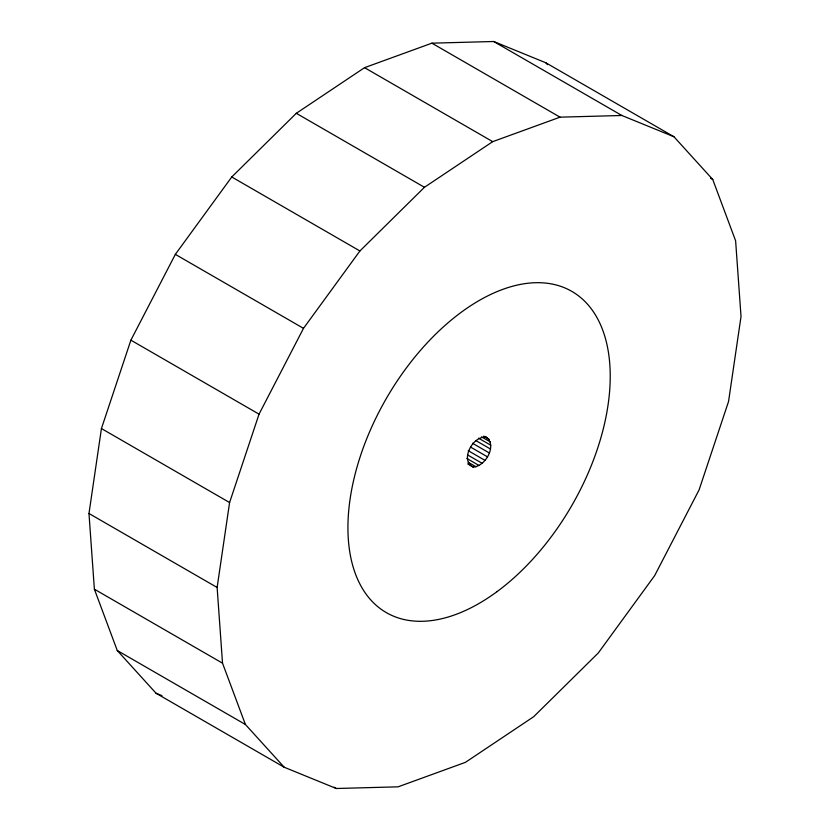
<?xml version="1.0" encoding="UTF-8"?>
<svg xmlns="http://www.w3.org/2000/svg" width="830" height="830" viewBox="0 0 830 830"><rect width="100%" height="100%" fill="white"/><g stroke="black" fill="none" stroke-linecap="round" stroke-linejoin="round"><path stroke-width="1.25" d="M487.355 437.649C473.681 433.623 459.063 460.505 473.225 467.083C485.965 466.387 498.145 444.102 485.125 436.362M88.976 513.49L101.436 428.55L130.891 340.165L175.348 254.364L231.757 176.987L296.3 113.305L364.557 67.666L431.891 43.17L493.705 41.5L545.787 62.758L673.939 136.743L712.742 179.488L735.619 240.804L741.024 316.51L728.564 401.45L699.109 489.835L654.652 575.636L598.243 653.013L533.7 716.695L465.443 762.334L398.11 786.83L336.295 788.5L284.213 767.242L156.061 693.258L117.258 650.513L94.381 589.196L88.976 513.49L217.128 587.484L222.523 663.18L245.41 724.497L284.213 767.242M217.128 587.484L229.588 502.544L259.043 414.16L303.5 328.348L359.909 250.971L424.452 187.29L492.709 141.65L560.043 117.165L621.857 115.484L673.939 136.743M156.061 693.258L161.975 695.665M493.705 41.5L621.857 115.484M710.511 178.201L712.742 179.488M431.891 43.17L560.043 117.165M364.557 67.666L492.709 141.65M296.3 113.305L424.452 187.29M231.757 176.987L359.909 250.971M175.348 254.364L303.5 328.348M483.641 436.165L489.212 439.381M481.473 436.819L490.385 441.965M478.526 438.157L490.789 445.233M475.901 440.595L490.385 448.968M472.498 443.251L489.212 452.9M470.641 447.121L487.355 456.77M468.213 450.669L484.928 460.328M467.622 454.944L482.106 463.306M466.813 458.44L479.076 465.516M468.245 462.3L476.047 466.802M467.653 463.866L473.225 467.083M130.891 340.165L259.043 414.16M101.436 428.55L229.588 502.544M94.381 589.196L222.523 663.18M117.258 650.513L245.41 724.497M334.065 787.214L336.295 788.5M545.787 62.758L547.51 64.657M496.994 591.666A185.474 107.08 -60 0 0 582.629 299.277A185.474 107.08 -60 0 0 357.606 465.039A185.474 107.08 -60 0 0 496.994 591.666"/></g></svg>
